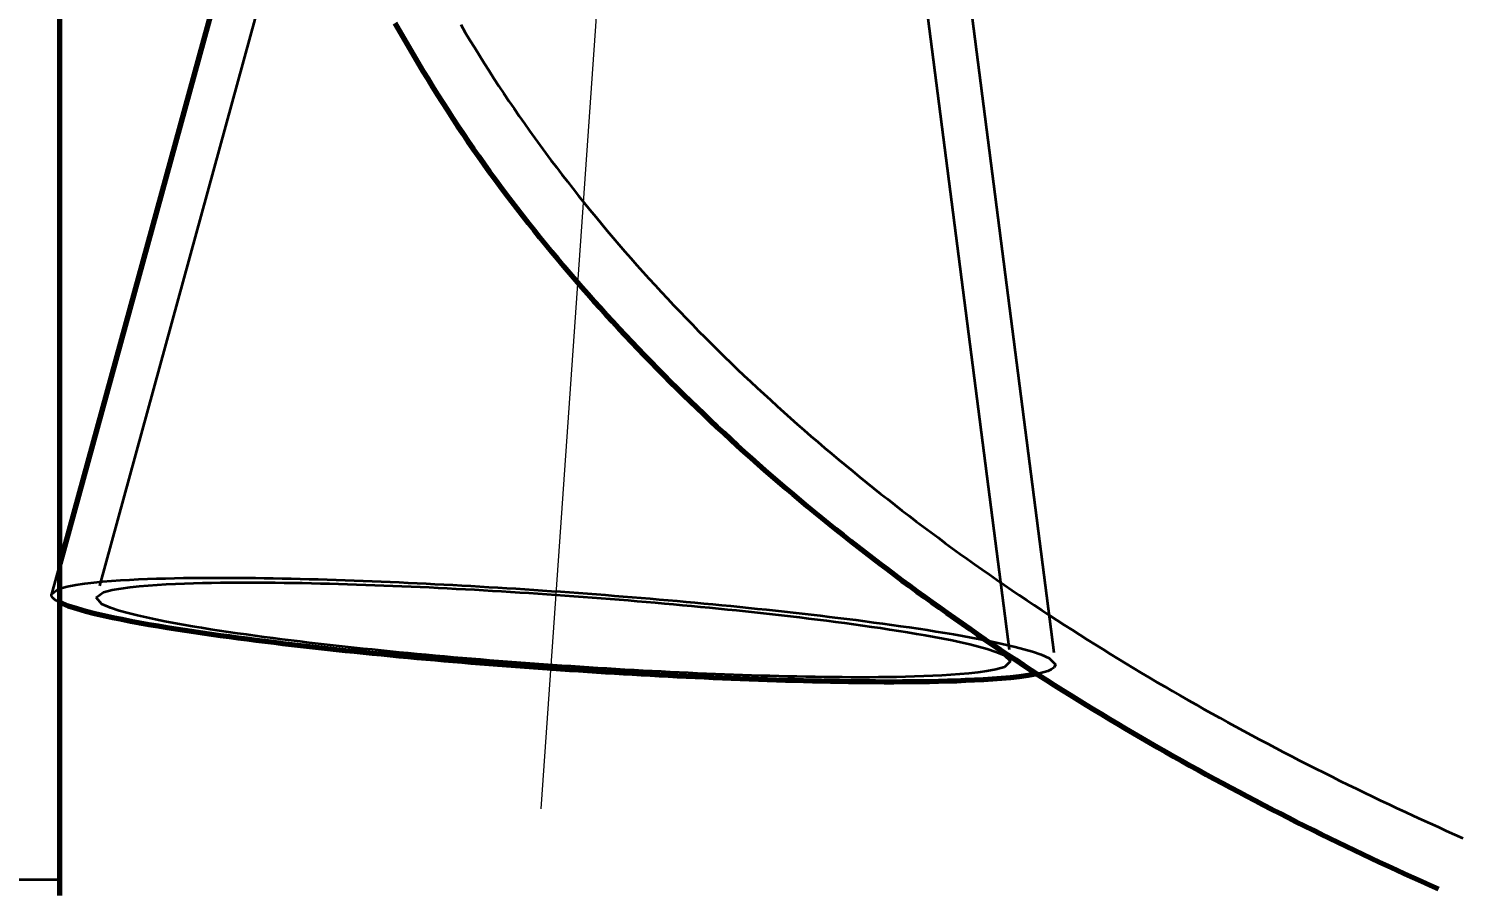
# Model space of a CAD drawing. Header units: millimetres. Extents: x 0 to 2382, y 0 to 420.
# Drawn here: x 144.62 to 152.59, y 217.06 to 221.84 of the extents above; entities that cross this region are included whole.
import ezdxf

# ---------------------------------------------------------------- set-up
doc = ezdxf.new("R2010")
doc.units = ezdxf.units.MM
doc.linetypes.add('IRAM-E-TRAZOS', pattern=[5, 4, -1])
doc.linetypes.add('IRAM-F-TRAZO-PUNTO', pattern=[20, 15, -2, 1, -2])
for name, color, linetype, lineweight in [('01-VISIBLE', 7, 'CONTINUOUS', 70), ('02-OCULTA', 4, 'IRAM-E-TRAZOS', 35), ('03-EJE', 1, 'IRAM-F-TRAZO-PUNTO', 18), ('04-COTA', 3, 'CONTINUOUS', 18)]:
    doc.layers.add(name, color=color, linetype=linetype, lineweight=lineweight)
doc.styles.add('ISO3098', font='isocpeur.ttf')
doc.dimstyles.new('FLAMA-IRAM', dxfattribs={"dimtxt": 3.5, "dimasz": 3.5, "dimexe": 2, "dimexo": 1.5, "dimgap": 1, "dimtad": 1, "dimdec": 1, "dimtxsty": 'ISO3098', "dimblk": 'IRAM_FLECHA', "dimblk1": 'IRAM_FLECHA', "dimblk2": 'IRAM_FLECHA', "dimcen": 2.5, "dimclrd": 256, "dimclre": 256, "dimclrt": 256, "dimazin": 3, "dimtfac": 1, "dimtmove": 0, "dimatfit": 3, "dimlwd": 18, "dimlwe": 18})

# ---------------------------------------------------------------- blocks, each defined once
blk = doc.blocks.new('IRAM_FLECHA')
blk.add_solid([(0, 0), (-1, 0.125), (-1, -0.125)])

msp = doc.modelspace()

# ---------------------------------------------------------------- linework, layer by layer
at = {"layer": '01-VISIBLE'}
msp.add_line((145.8203, 222.6185), (144.7909, 218.8669), dxfattribs=at)
for points in [[(144.7909, 217.0219), (144.7909, 217.1094), (144.7909, 217.1969), (144.7909, 217.2844), (144.7909, 217.3719), (144.7909, 217.4594), (144.7909, 217.5469), (144.7909, 217.6344), (144.7909, 217.7219), (144.7909, 217.8094), (144.7909, 217.8969), (144.7909, 217.9844), (144.7909, 218.0719), (144.7909, 218.1594), (144.7909, 218.2469), (144.7909, 218.3344), (144.7909, 218.4219), (144.7909, 218.5094), (144.7909, 218.5969), (144.7909, 218.6844), (144.7909, 218.7719), (144.7909, 218.8594), (144.7909, 218.9469), (144.7909, 219.0344), (144.7909, 219.1219), (144.7909, 219.2094), (144.7909, 219.2969), (144.7909, 219.3844), (144.7909, 219.4719), (144.7909, 219.5594), (144.7909, 219.6469), (144.7909, 219.7344), (144.7909, 219.8219), (144.7909, 219.9094), (144.7909, 219.9969), (144.7909, 220.0844), (144.7909, 220.1719), (144.7909, 220.2594), (144.7909, 220.3469), (144.7909, 220.4344), (144.7909, 220.5219), (144.7909, 220.6094), (144.7909, 220.6969), (144.7909, 220.7844), (144.7909, 220.8719), (144.7909, 220.9594), (144.7909, 221.0469), (144.7909, 221.1344), (144.7909, 221.2219), (144.7909, 221.3094), (144.7909, 221.3969), (144.7909, 221.4844), (144.7909, 221.5719), (144.7909, 221.6594), (144.7909, 221.7469), (144.7909, 221.8344), (144.7909, 221.9219)], [(146.6556, 221.8745), (146.6808, 221.8296), (146.7063, 221.7849), (146.732, 221.7403), (146.758, 221.6958), (146.7842, 221.6515), (146.8107, 221.6073), (146.8375, 221.5633), (146.8646, 221.5195), (146.8919, 221.4759), (146.9195, 221.4324), (146.9474, 221.3891), (146.9756, 221.346), (147.0041, 221.3031), (147.0328, 221.2604), (147.0618, 221.2178), (147.0911, 221.1755), (147.1206, 221.1333), (147.1504, 221.0913), (147.1805, 221.0495), (147.2108, 221.0079), (147.2414, 220.9664), (147.2722, 220.9252), (147.3033, 220.8841), (147.3346, 220.8432), (147.3661, 220.8025), (147.3979, 220.762), (147.4299, 220.7216), (147.4621, 220.6815), (147.4946, 220.6415), (147.5273, 220.6017), (147.5602, 220.5621), (147.5933, 220.5227), (147.6266, 220.4834), (147.6602, 220.4443), (147.6939, 220.4054), (147.7279, 220.3667), (147.762, 220.3282), (147.7964, 220.2898), (147.8309, 220.2516), (147.8657, 220.2136), (147.9006, 220.1758), (147.9358, 220.1382), (147.9711, 220.1007), (148.0066, 220.0634), (148.0423, 220.0263), (148.0782, 219.9893), (148.1142, 219.9525), (148.1504, 219.916), (148.1868, 219.8795), (148.2234, 219.8433), (148.2602, 219.8072), (148.2971, 219.7713), (148.3342, 219.7356), (148.3714, 219.7), (148.4088, 219.6646), (148.4464, 219.6294), (148.4842, 219.5944), (148.5221, 219.5595), (148.5601, 219.5249), (148.5984, 219.4903), (148.6367, 219.456), (148.6753, 219.4218), (148.7139, 219.3879), (148.7528, 219.354), (148.7918, 219.3204), (148.8309, 219.2869), (148.8702, 219.2536), (148.9096, 219.2205), (148.9492, 219.1876), (148.9889, 219.1548), (149.0288, 219.1222), (149.0688, 219.0898), (149.109, 219.0575), (149.1492, 219.0255), (149.1896, 218.9935), (149.2302, 218.9618), (149.2708, 218.9302), (149.3116, 218.8987), (149.3525, 218.8675), (149.3936, 218.8364), (149.4347, 218.8054), (149.476, 218.7746), (149.5174, 218.744), (149.5589, 218.7135), (149.6006, 218.6832), (149.6423, 218.6531), (149.6842, 218.6231), (149.7262, 218.5933), (149.7683, 218.5636), (149.8105, 218.5341), (149.8528, 218.5048), (149.8952, 218.4756), (149.9378, 218.4466), (149.9804, 218.4177), (150.0231, 218.389), (150.066, 218.3604), (150.1089, 218.332), (150.152, 218.3037), (150.1952, 218.2756), (150.2384, 218.2477), (150.2818, 218.2199), (150.3252, 218.1923), (150.3688, 218.1648), (150.4124, 218.1375), (150.4562, 218.1103), (150.5, 218.0833), (150.5439, 218.0564), (150.588, 218.0297), (150.6321, 218.0031), (150.6763, 217.9767), (150.7206, 217.9504), (150.7649, 217.9243), (150.8094, 217.8983), (150.854, 217.8725), (150.8986, 217.8469), (150.9433, 217.8213), (150.9881, 217.7959), (151.033, 217.7707), (151.078, 217.7456), (151.1231, 217.7207), (151.1682, 217.6959), (151.2134, 217.6712), (151.2587, 217.6467), (151.3041, 217.6224), (151.3495, 217.5982), (151.395, 217.5741), (151.4406, 217.5502), (151.4863, 217.5264), (151.5321, 217.5027), (151.5779, 217.4792), (151.6238, 217.4559), (151.6697, 217.4326), (151.7158, 217.4095), (151.7619, 217.3866), (151.808, 217.3638), (151.8543, 217.3411), (151.9006, 217.3186), (151.947, 217.2962), (151.9934, 217.274), (152.0399, 217.2519), (152.0865, 217.2299), (152.1331, 217.208), (152.1798, 217.1863), (152.2266, 217.1648), (152.2734, 217.1433), (152.3203, 217.122), (152.3672, 217.1009), (152.4142, 217.0799), (152.4613, 217.059)], [(145.3878, 218.5112), (145.3373, 218.5195), (145.2868, 218.5282), (145.2364, 218.5371), (145.186, 218.5465), (145.1358, 218.5562), (145.0856, 218.5665), (145.0356, 218.5774), (144.9857, 218.589), (144.9361, 218.6016), (144.8868, 218.6155), (144.8382, 218.6314), (144.7909, 218.6509)], [(150.2279, 218.2545), (150.1786, 218.2457), (150.129, 218.2389), (150.0792, 218.2334), (150.0294, 218.2288), (149.9794, 218.2251), (149.9295, 218.2219), (149.8795, 218.2192), (149.8295, 218.2169), (149.7794, 218.215), (149.7294, 218.2135), (149.6793, 218.2122), (149.6293, 218.2112), (149.5792, 218.2104), (149.5291, 218.2099), (149.4791, 218.2095), (149.429, 218.2094), (149.3789, 218.2094), (149.3288, 218.2096), (149.2788, 218.2099), (149.2287, 218.2104), (149.1786, 218.211), (149.1286, 218.2117), (149.0785, 218.2126), (149.0285, 218.2136), (148.9784, 218.2147), (148.9283, 218.2159), (148.8783, 218.2172), (148.8282, 218.2186), (148.7782, 218.2201), (148.7282, 218.2217), (148.6781, 218.2235), (148.6281, 218.2252), (148.578, 218.2271), (148.528, 218.2291), (148.478, 218.2312), (148.428, 218.2333), (148.3779, 218.2355), (148.3279, 218.2378), (148.2779, 218.2402), (148.2279, 218.2427), (148.1779, 218.2452), (148.1279, 218.2478), (148.0779, 218.2505), (148.0279, 218.2532), (147.9779, 218.256), (147.9279, 218.2589), (147.8779, 218.2619), (147.828, 218.2649), (147.778, 218.268), (147.728, 218.2712), (147.678, 218.2745), (147.6281, 218.2778), (147.5781, 218.2812), (147.5282, 218.2846), (147.4782, 218.2881), (147.4283, 218.2917), (147.3784, 218.2954), (147.3284, 218.2991), (147.2785, 218.3029), (147.2286, 218.3067), (147.1787, 218.3107), (147.1288, 218.3147), (147.0789, 218.3188), (147.029, 218.3229), (146.9791, 218.3271), (146.9292, 218.3314), (146.8793, 218.3358), (146.8294, 218.3402), (146.7796, 218.3447), (146.7297, 218.3493), (146.6798, 218.354), (146.63, 218.3587), (146.5802, 218.3635), (146.5303, 218.3684), (146.4805, 218.3734), (146.4307, 218.3785), (146.3809, 218.3837), (146.3311, 218.3889), (146.2813, 218.3943), (146.2315, 218.3997), (146.1818, 218.4052), (146.132, 218.4109), (146.0823, 218.4166), (146.0326, 218.4225), (145.9829, 218.4284), (145.9332, 218.4345), (145.8835, 218.4407), (145.8338, 218.4471), (145.7841, 218.4535), (145.7345, 218.4601), (145.6849, 218.4669), (145.6353, 218.4738), (145.5857, 218.4809), (145.5362, 218.4882), (145.4867, 218.4956), (145.4372, 218.5033), (145.3878, 218.5112)]]:
    msp.add_lwpolyline(points, dxfattribs=at)
at = {"layer": '02-OCULTA'}
for p, q in [((146.0699, 222.6019), (144.9938, 218.6802)), ((149.561, 222.3578), (150.0808, 218.3245)), ((149.8104, 222.3407), (150.3302, 218.3073)), ((144.7909, 218.8669), (144.7445, 218.6979)), ((144.7909, 217.1094), (138.7909, 217.1094))]:
    msp.add_line(p, q, dxfattribs=at)
for points in [[(144.7909, 221.9219), (144.7909, 221.8344), (144.7909, 221.7469), (144.7909, 221.6594), (144.7909, 221.5719), (144.7909, 221.4844), (144.7909, 221.3969), (144.7909, 221.3094), (144.7909, 221.2219), (144.7909, 221.1344), (144.7909, 221.0469), (144.7909, 220.9594), (144.7909, 220.8719), (144.7909, 220.7844), (144.7909, 220.6969), (144.7909, 220.6094), (144.7909, 220.5219), (144.7909, 220.4344), (144.7909, 220.3469), (144.7909, 220.2594), (144.7909, 220.1719), (144.7909, 220.0844), (144.7909, 219.9969), (144.7909, 219.9094), (144.7909, 219.8219), (144.7909, 219.7344), (144.7909, 219.6469), (144.7909, 219.5594), (144.7909, 219.4719), (144.7909, 219.3844), (144.7909, 219.2969), (144.7909, 219.2094), (144.7909, 219.1219), (144.7909, 219.0344), (144.7909, 218.9469), (144.7909, 218.8594), (144.7909, 218.7719), (144.7909, 218.6844), (144.7909, 218.5969), (144.7909, 218.5094), (144.7909, 218.4219), (144.7909, 218.3344), (144.7909, 218.2469), (144.7909, 218.1594), (144.7909, 218.0719), (144.7909, 217.9844), (144.7909, 217.8969), (144.7909, 217.8094), (144.7909, 217.7219), (144.7909, 217.6344), (144.7909, 217.5469), (144.7909, 217.4594), (144.7909, 217.3719), (144.7909, 217.2844), (144.7909, 217.1969), (144.7909, 217.1094), (144.7909, 217.0219)], [(144.7909, 217.1094), (144.7909, 217.1724), (144.7909, 217.2354), (144.7909, 217.2984), (144.7909, 217.3614), (144.7909, 217.4244), (144.7909, 217.4874), (144.7909, 217.5504), (144.7909, 217.6134), (144.7909, 217.6764), (144.7909, 217.7394), (144.7909, 217.8024), (144.7909, 217.8654), (144.7909, 217.9284), (144.7909, 217.9914), (144.7909, 218.0544), (144.7909, 218.1174), (144.7909, 218.1804), (144.7909, 218.2434), (144.7909, 218.3064), (144.7909, 218.3694), (144.7909, 218.4324), (144.7909, 218.4954), (144.7909, 218.5584), (144.7909, 218.6214), (144.7909, 218.6844), (144.7909, 218.7474), (144.7909, 218.8104), (144.7909, 218.8734), (144.7909, 218.9364), (144.7909, 218.9994), (144.7909, 219.0624), (144.7909, 219.1254), (144.7909, 219.1884), (144.7909, 219.2514), (144.7909, 219.3144), (144.7909, 219.3774), (144.7909, 219.4404), (144.7909, 219.5034), (144.7909, 219.5664), (144.7909, 219.6294), (144.7909, 219.6924), (144.7909, 219.7554), (144.7909, 219.8184), (144.7909, 219.8814), (144.7909, 219.9444), (144.7909, 220.0074), (144.7909, 220.0704), (144.7909, 220.1334), (144.7909, 220.1964), (144.7909, 220.2594), (144.7909, 220.3224), (144.7909, 220.3854), (144.7909, 220.4484), (144.7909, 220.5114), (144.7909, 220.5744), (144.7909, 220.6374), (144.7909, 220.7004), (144.7909, 220.7634), (144.7909, 220.8264), (144.7909, 220.8894), (144.7909, 220.9524), (144.7909, 221.0154), (144.7909, 221.0784), (144.7909, 221.1414), (144.7909, 221.2044), (144.7909, 221.2674), (144.7909, 221.3304), (144.7909, 221.3934), (144.7909, 221.4564), (144.7909, 221.5194), (144.7909, 221.5824), (144.7909, 221.6454), (144.7909, 221.7084), (144.7909, 221.7714), (144.7909, 221.8344), (144.7909, 221.8974)], [(144.7909, 221.8974), (144.7909, 221.8344), (144.7909, 221.7714), (144.7909, 221.7084), (144.7909, 221.6454), (144.7909, 221.5824), (144.7909, 221.5194), (144.7909, 221.4564), (144.7909, 221.3934), (144.7909, 221.3304), (144.7909, 221.2674), (144.7909, 221.2044), (144.7909, 221.1414), (144.7909, 221.0784), (144.7909, 221.0154), (144.7909, 220.9524), (144.7909, 220.8894), (144.7909, 220.8264), (144.7909, 220.7634), (144.7909, 220.7004), (144.7909, 220.6374), (144.7909, 220.5744), (144.7909, 220.5114), (144.7909, 220.4484), (144.7909, 220.3854), (144.7909, 220.3224), (144.7909, 220.2594), (144.7909, 220.1964), (144.7909, 220.1334), (144.7909, 220.0704), (144.7909, 220.0074), (144.7909, 219.9444), (144.7909, 219.8814), (144.7909, 219.8184), (144.7909, 219.7554), (144.7909, 219.6924), (144.7909, 219.6294), (144.7909, 219.5664), (144.7909, 219.5034), (144.7909, 219.4404), (144.7909, 219.3774), (144.7909, 219.3144), (144.7909, 219.2514), (144.7909, 219.1884), (144.7909, 219.1254), (144.7909, 219.0624), (144.7909, 218.9994), (144.7909, 218.9364), (144.7909, 218.8734), (144.7909, 218.8104), (144.7909, 218.7474), (144.7909, 218.6844), (144.7909, 218.6214), (144.7909, 218.5584), (144.7909, 218.4954), (144.7909, 218.4324), (144.7909, 218.3694), (144.7909, 218.3064), (144.7909, 218.2434), (144.7909, 218.1804), (144.7909, 218.1174), (144.7909, 218.0544), (144.7909, 217.9914), (144.7909, 217.9284), (144.7909, 217.8654), (144.7909, 217.8024), (144.7909, 217.7394), (144.7909, 217.6764), (144.7909, 217.6134), (144.7909, 217.5504), (144.7909, 217.4874), (144.7909, 217.4244), (144.7909, 217.3614), (144.7909, 217.2984), (144.7909, 217.2354), (144.7909, 217.1724), (144.7909, 217.1094)], [(147.0214, 221.8655), (147.047, 221.8221), (147.0729, 221.779), (147.099, 221.736), (147.1255, 221.6932), (147.1522, 221.6506), (147.1792, 221.6082), (147.2065, 221.5659), (147.234, 221.5238), (147.2618, 221.4818), (147.2899, 221.4401), (147.3182, 221.3985), (147.3468, 221.3571), (147.3756, 221.3159), (147.4047, 221.2748), (147.434, 221.234), (147.4636, 221.1933), (147.4934, 221.1528), (147.5235, 221.1124), (147.5538, 221.0722), (147.5843, 221.0323), (147.615, 220.9924), (147.646, 220.9528), (147.6772, 220.9133), (147.7086, 220.874), (147.7402, 220.8349), (147.7721, 220.7959), (147.8041, 220.7572), (147.8364, 220.7186), (147.869, 220.6802), (147.9017, 220.642), (147.9346, 220.604), (147.9678, 220.5662), (148.0011, 220.5285), (148.0347, 220.491), (148.0684, 220.4537), (148.1024, 220.4166), (148.1365, 220.3796), (148.1708, 220.3428), (148.2053, 220.3062), (148.24, 220.2698), (148.2749, 220.2335), (148.3099, 220.1974), (148.3451, 220.1615), (148.3805, 220.1258), (148.4161, 220.0902), (148.4519, 220.0548), (148.4878, 220.0196), (148.5239, 219.9846), (148.5602, 219.9497), (148.5966, 219.915), (148.6332, 219.8805), (148.67, 219.8461), (148.7069, 219.8119), (148.7439, 219.7779), (148.7812, 219.7441), (148.8186, 219.7104), (148.8561, 219.6769), (148.8938, 219.6436), (148.9316, 219.6105), (148.9696, 219.5775), (149.0077, 219.5447), (149.046, 219.512), (149.0844, 219.4795), (149.123, 219.4472), (149.1617, 219.4151), (149.2005, 219.3831), (149.2395, 219.3513), (149.2786, 219.3196), (149.3179, 219.2882), (149.3572, 219.2568), (149.3967, 219.2257), (149.4364, 219.1947), (149.4761, 219.1639), (149.516, 219.1332), (149.556, 219.1027), (149.5961, 219.0724), (149.6364, 219.0422), (149.6768, 219.0122), (149.7173, 218.9823), (149.7579, 218.9526), (149.7986, 218.9231), (149.8394, 218.8937), (149.8804, 218.8645), (149.9214, 218.8354), (149.9626, 218.8065), (150.0039, 218.7778), (150.0453, 218.7492), (150.0868, 218.7208), (150.1284, 218.6925), (150.1701, 218.6644), (150.2119, 218.6364), (150.2539, 218.6086), (150.2959, 218.5809), (150.338, 218.5534), (150.3802, 218.526), (150.4225, 218.4988), (150.4649, 218.4718), (150.5075, 218.4449), (150.5501, 218.4181), (150.5928, 218.3915), (150.6355, 218.3651), (150.6784, 218.3388), (150.7214, 218.3126), (150.7645, 218.2866), (150.8076, 218.2607), (150.8508, 218.235), (150.8942, 218.2094), (150.9376, 218.184), (150.9811, 218.1587), (151.0247, 218.1336), (151.0683, 218.1086), (151.1121, 218.0838), (151.1559, 218.0591), (151.1998, 218.0345), (151.2438, 218.0101), (151.2878, 217.9858), (151.332, 217.9617), (151.3762, 217.9377), (151.4205, 217.9138), (151.4649, 217.8901), (151.5093, 217.8666), (151.5538, 217.8431), (151.5984, 217.8198), (151.6431, 217.7967), (151.6878, 217.7737), (151.7326, 217.7508), (151.7775, 217.728), (151.8225, 217.7054), (151.8675, 217.683), (151.9125, 217.6606), (151.9577, 217.6384), (152.0029, 217.6164), (152.0482, 217.5945), (152.0935, 217.5727), (152.1389, 217.551), (152.1844, 217.5295), (152.2299, 217.5081), (152.2755, 217.4868), (152.3212, 217.4657), (152.3669, 217.4447), (152.4127, 217.4238), (152.4585, 217.4031), (152.5044, 217.3825), (152.5504, 217.362), (152.5964, 217.3417)], [(144.7445, 218.6979), (144.7834, 218.7268), (144.8314, 218.7409), (144.8804, 218.7505), (144.9299, 218.7578), (144.9795, 218.7637), (145.0293, 218.7685), (145.0792, 218.7725), (145.129, 218.7758), (145.179, 218.7786), (145.2289, 218.781), (145.2789, 218.783), (145.3288, 218.7847), (145.3788, 218.786), (145.4288, 218.7871), (145.4788, 218.788), (145.5288, 218.7886), (145.5788, 218.789), (145.6288, 218.7892), (145.6788, 218.7893), (145.7288, 218.7891), (145.7788, 218.7889), (145.8288, 218.7884), (145.8788, 218.7879), (145.9288, 218.7872), (145.9788, 218.7863), (146.0288, 218.7854), (146.0788, 218.7843), (146.1288, 218.7832), (146.1788, 218.7819), (146.2288, 218.7805), (146.2787, 218.779), (146.3287, 218.7775), (146.3787, 218.7758), (146.4287, 218.774), (146.4786, 218.7722), (146.5286, 218.7702), (146.5786, 218.7682), (146.6285, 218.7661), (146.6785, 218.7639), (146.7284, 218.7616), (146.7784, 218.7593), (146.8283, 218.7569), (146.8782, 218.7544), (146.9282, 218.7518), (146.9781, 218.7492), (147.028, 218.7464), (147.078, 218.7436), (147.1279, 218.7408), (147.1778, 218.7378), (147.2277, 218.7348), (147.2776, 218.7318), (147.3275, 218.7286), (147.3774, 218.7254), (147.4273, 218.7221), (147.4772, 218.7188), (147.5271, 218.7153), (147.577, 218.7119), (147.6268, 218.7083), (147.6767, 218.7047), (147.7266, 218.701), (147.7764, 218.6972), (147.8263, 218.6934), (147.8762, 218.6895), (147.926, 218.6855), (147.9758, 218.6815), (148.0257, 218.6774), (148.0755, 218.6732), (148.1253, 218.6689), (148.1751, 218.6646), (148.2249, 218.6602), (148.2747, 218.6557), (148.3245, 218.6512), (148.3743, 218.6466), (148.4241, 218.6418), (148.4739, 218.6371), (148.5236, 218.6322), (148.5734, 218.6272), (148.6231, 218.6222), (148.6729, 218.6171), (148.7226, 218.6119), (148.7723, 218.6066), (148.822, 218.6012), (148.8717, 218.5957), (148.9214, 218.5901), (148.9711, 218.5844), (149.0208, 218.5786), (149.0704, 218.5727), (149.1201, 218.5667), (149.1697, 218.5606), (149.2193, 218.5543), (149.2689, 218.5479), (149.3185, 218.5413), (149.368, 218.5347), (149.4176, 218.5278), (149.4671, 218.5208), (149.5165, 218.5136), (149.566, 218.5063), (149.6154, 218.4987), (149.6648, 218.4909), (149.7142, 218.4829), (149.7635, 218.4746), (149.8128, 218.466), (149.862, 218.4571), (149.9111, 218.4478), (149.9601, 218.438), (150.0091, 218.4277), (150.0579, 218.4169), (150.1065, 218.4052), (150.1549, 218.3925), (150.2028, 218.3783), (150.2501, 218.362), (150.2956, 218.3414), (150.3302, 218.3073)], [(144.9938, 218.6802), (145.0339, 218.7082), (145.0825, 218.7214), (145.1322, 218.7304), (145.1822, 218.7372), (145.2323, 218.7425), (145.2826, 218.7469), (145.3329, 218.7504), (145.3833, 218.7534), (145.4337, 218.7558), (145.4841, 218.7578), (145.5345, 218.7595), (145.5849, 218.7608), (145.6354, 218.7618), (145.6858, 218.7625), (145.7363, 218.763), (145.7867, 218.7633), (145.8371, 218.7634), (145.8876, 218.7633), (145.938, 218.763), (145.9885, 218.7625), (146.0389, 218.7619), (146.0894, 218.7612), (146.1398, 218.7603), (146.1903, 218.7593), (146.2407, 218.7582), (146.2911, 218.7569), (146.3416, 218.7555), (146.392, 218.754), (146.4424, 218.7524), (146.4928, 218.7507), (146.5432, 218.7489), (146.5937, 218.747), (146.6441, 218.745), (146.6945, 218.7429), (146.7449, 218.7407), (146.7953, 218.7385), (146.8457, 218.7361), (146.8961, 218.7337), (146.9464, 218.7311), (146.9968, 218.7285), (147.0472, 218.7258), (147.0976, 218.723), (147.1479, 218.7202), (147.1983, 218.7172), (147.2487, 218.7142), (147.299, 218.7111), (147.3494, 218.7079), (147.3997, 218.7047), (147.45, 218.7014), (147.5004, 218.698), (147.5507, 218.6945), (147.601, 218.6909), (147.6513, 218.6873), (147.7017, 218.6836), (147.752, 218.6798), (147.8023, 218.6759), (147.8526, 218.672), (147.9028, 218.668), (147.9531, 218.6639), (148.0034, 218.6597), (148.0537, 218.6554), (148.1039, 218.6511), (148.1542, 218.6467), (148.2044, 218.6422), (148.2547, 218.6376), (148.3049, 218.6329), (148.3551, 218.6281), (148.4053, 218.6233), (148.4555, 218.6184), (148.5057, 218.6133), (148.5559, 218.6082), (148.6061, 218.603), (148.6563, 218.5976), (148.7064, 218.5922), (148.7566, 218.5867), (148.8067, 218.581), (148.8568, 218.5752), (148.9069, 218.5693), (148.957, 218.5633), (149.0071, 218.5572), (149.0571, 218.5509), (149.1072, 218.5445), (149.1572, 218.5379), (149.2072, 218.5311), (149.2572, 218.5242), (149.3071, 218.5171), (149.357, 218.5098), (149.4069, 218.5023), (149.4568, 218.4945), (149.5066, 218.4865), (149.5563, 218.4782), (149.6061, 218.4696), (149.6557, 218.4606), (149.7053, 218.4512), (149.7547, 218.4412), (149.8041, 218.4307), (149.8532, 218.4194), (149.9022, 218.4071), (149.9507, 218.3935), (149.9986, 218.3777), (150.045, 218.3578), (150.0808, 218.3245)], [(144.7909, 218.6509), (144.7804, 218.6562), (144.7702, 218.6621), (144.7606, 218.6688), (144.7518, 218.6767), (144.7454, 218.6864), (144.7445, 218.6979)], [(145.5797, 218.5101), (145.5284, 218.5186), (145.4772, 218.5274), (145.426, 218.5366), (145.3749, 218.5463), (145.324, 218.5565), (145.2731, 218.5673), (145.2225, 218.5789), (145.172, 218.5915), (145.122, 218.6056), (145.0727, 218.622), (145.0252, 218.643), (144.9938, 218.6802)], [(150.0808, 218.3245), (150.0461, 218.2926), (149.9977, 218.2785), (149.9482, 218.2692), (149.8983, 218.2622), (149.8483, 218.2567), (149.7981, 218.2523), (149.7478, 218.2486), (149.6975, 218.2456), (149.6472, 218.2431), (149.5969, 218.2411), (149.5465, 218.2394), (149.4962, 218.238), (149.4458, 218.237), (149.3954, 218.2362), (149.345, 218.2357), (149.2947, 218.2354), (149.2443, 218.2353), (149.1939, 218.2353), (149.1435, 218.2356), (149.0931, 218.236), (149.0428, 218.2366), (148.9924, 218.2373), (148.942, 218.2382), (148.8916, 218.2392), (148.8413, 218.2403), (148.7909, 218.2415), (148.7405, 218.2429), (148.6902, 218.2444), (148.6398, 218.2459), (148.5895, 218.2476), (148.5391, 218.2494), (148.4888, 218.2513), (148.4384, 218.2533), (148.3881, 218.2554), (148.3378, 218.2575), (148.2874, 218.2598), (148.2371, 218.2621), (148.1868, 218.2645), (148.1365, 218.2671), (148.0862, 218.2697), (148.0358, 218.2723), (147.9855, 218.2751), (147.9352, 218.2779), (147.8849, 218.2809), (147.8347, 218.2839), (147.7844, 218.2869), (147.7341, 218.2901), (147.6838, 218.2933), (147.6335, 218.2966), (147.5833, 218.3), (147.533, 218.3035), (147.4828, 218.307), (147.4325, 218.3106), (147.3823, 218.3143), (147.332, 218.3181), (147.2818, 218.3219), (147.2316, 218.3259), (147.1813, 218.3299), (147.1311, 218.3339), (147.0809, 218.3381), (147.0307, 218.3423), (146.9805, 218.3466), (146.9303, 218.351), (146.8802, 218.3555), (146.83, 218.3601), (146.7798, 218.3647), (146.7297, 218.3695), (146.6795, 218.3743), (146.6294, 218.3792), (146.5792, 218.3842), (146.5291, 218.3893), (146.479, 218.3945), (146.4289, 218.3998), (146.3788, 218.4052), (146.3287, 218.4107), (146.2787, 218.4164), (146.2286, 218.4221), (146.1786, 218.4279), (146.1286, 218.4339), (146.0786, 218.44), (146.0286, 218.4463), (145.9786, 218.4527), (145.9286, 218.4592), (145.8787, 218.4659), (145.8288, 218.4728), (145.7789, 218.4798), (145.729, 218.4871), (145.6792, 218.4945), (145.6294, 218.5022), (145.5797, 218.5101)], [(150.3302, 218.3073), (150.3223, 218.2894), (150.3055, 218.2782), (150.2867, 218.2703), (150.2674, 218.2641), (150.2477, 218.2589), (150.2279, 218.2545)]]:
    msp.add_lwpolyline(points, dxfattribs=at)
msp.add_arc((161.4901, 229.2094), 10.8993, 180, -90, dxfattribs=at)
msp.add_arc((161.4901, 229.2094), 10.8993, 180, -90, dxfattribs=at)
msp.add_arc((161.4901, 229.2094), 10.8993, 180, -90, dxfattribs=at)
at = {"layer": '03-EJE'}
msp.add_line((150.7225, 264.0531), (147.4676, 217.5047), dxfattribs=at)

# ---------------------------------------------------------------- dimensions: what is measured, and where the dimension line sits
at = {"layer": '04-COTA'}
msp.add_linear_dim(base=(126.3909, 212.2094), p1=(145.7909, 212.2094), p2=(158.7909, 303.5963), angle=90, dimstyle='FLAMA-IRAM', override={"dimlfac": 10}, dxfattribs=at).render()

doc.saveas('drawing.dxf')
